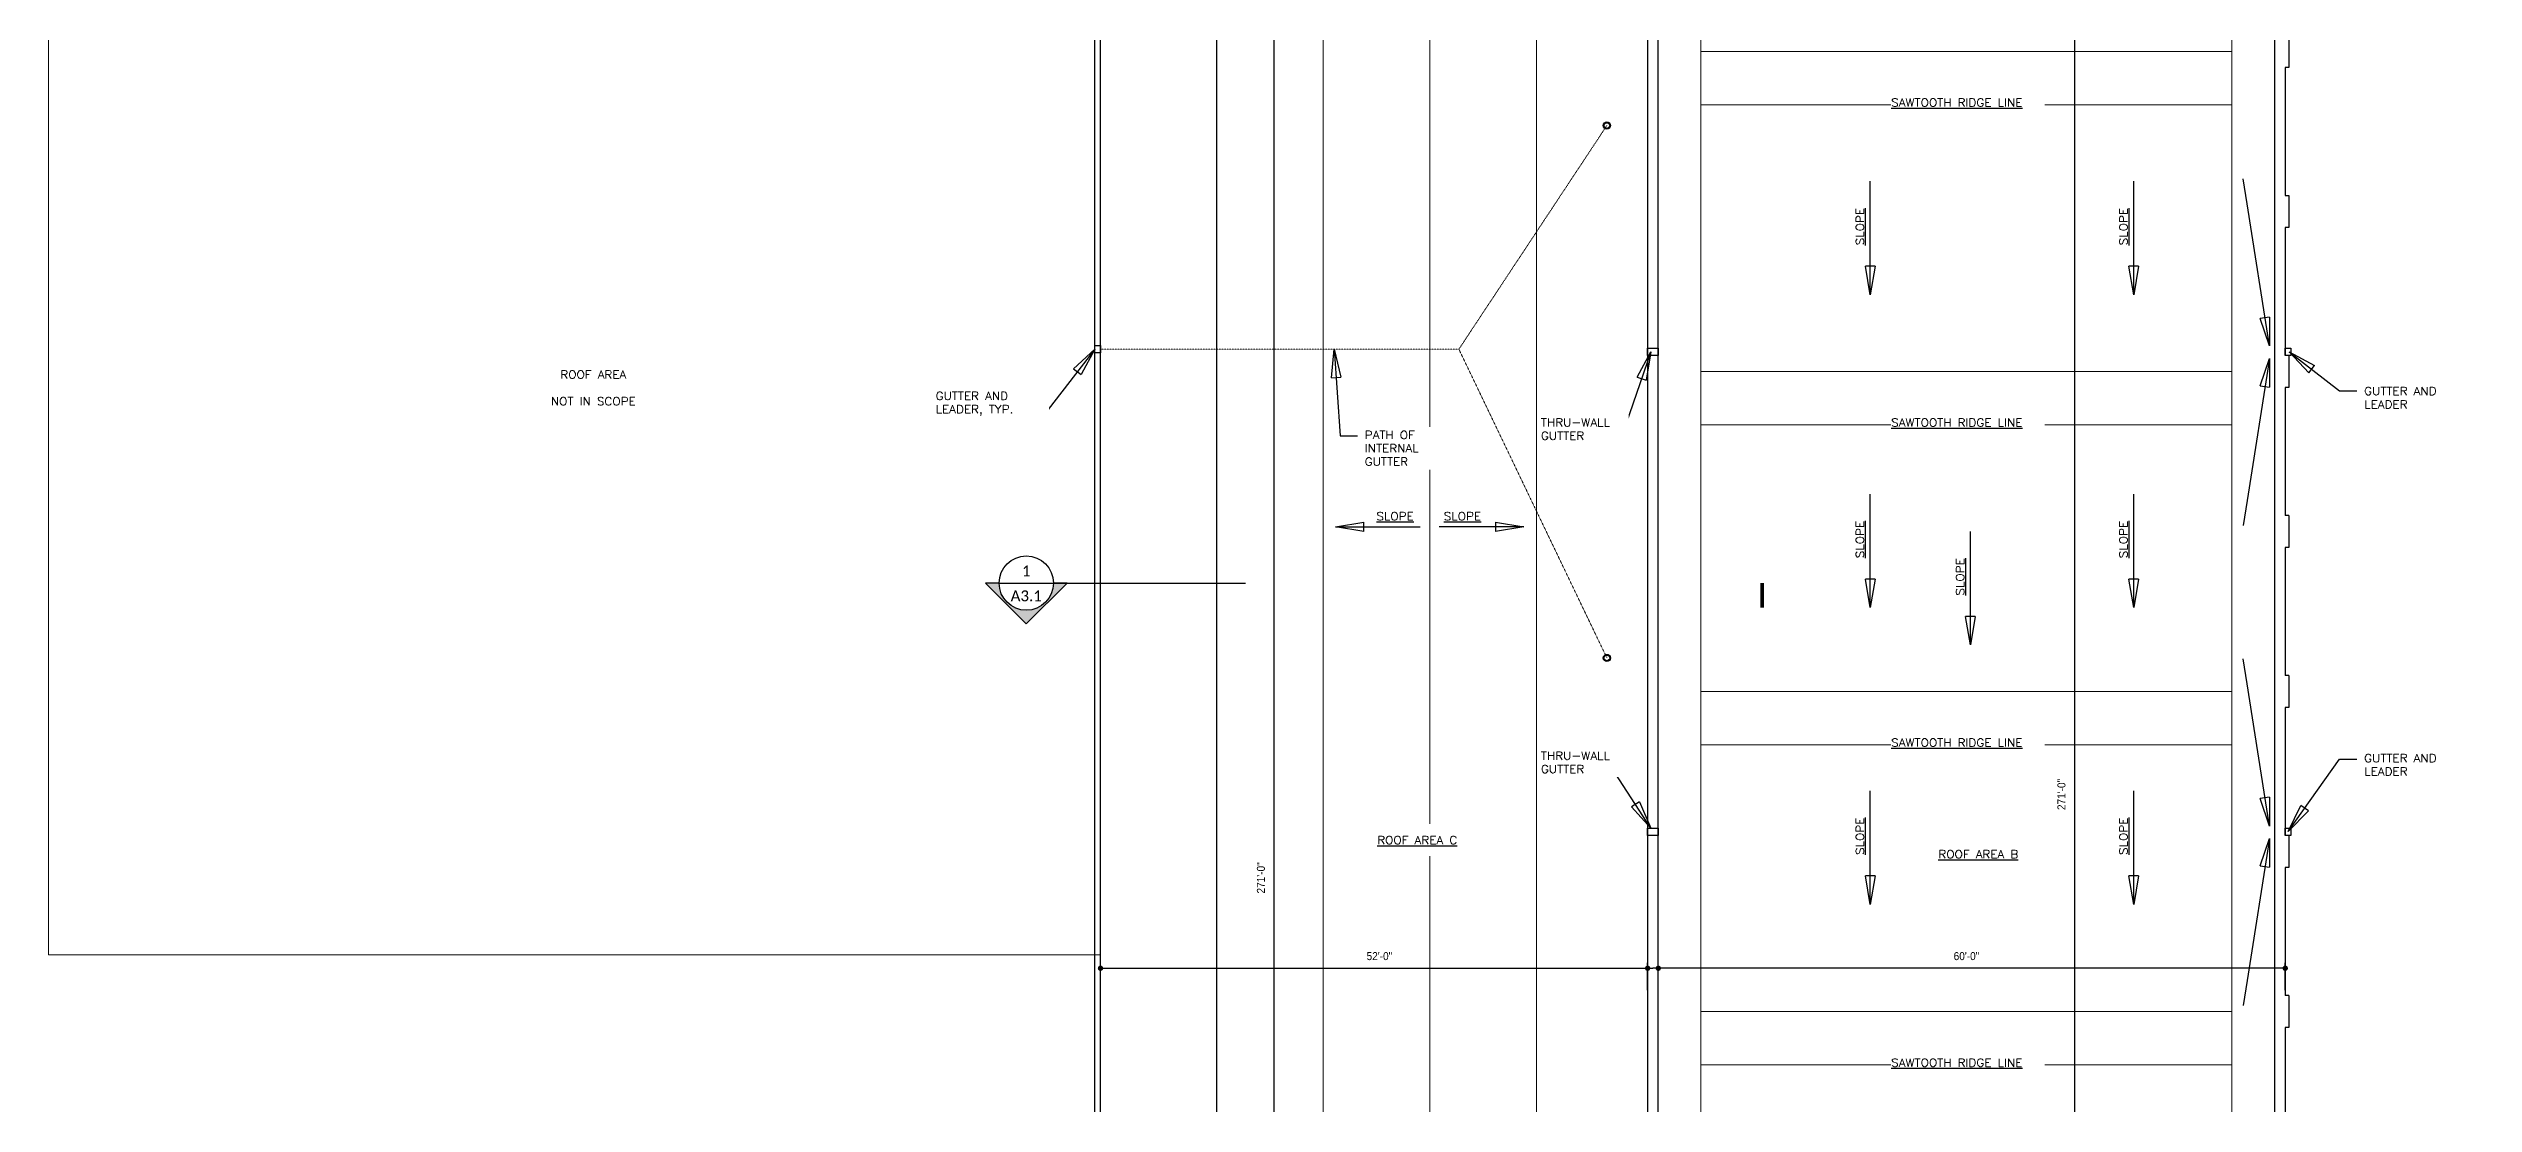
# Model space of a CAD drawing. Header units: inches. Extents: x -33163 to 19162, y -8858 to 30669.
# Drawn here: x -16000 to -13272, y 11069 to 12256 of the extents above; entities that cross this region are included whole.
import ezdxf
from ezdxf.enums import TextEntityAlignment as Align

# ---------------------------------------------------------------- set-up
doc = ezdxf.new("R2010")
doc.units = ezdxf.units.IN
doc.linetypes.add('HIDDEN4', pattern=[0.09375, 0.0625, -0.03125])
doc.layers.get('0').update_dxf_attribs({"color": 9, "lineweight": 0})
doc.layers.get('Defpoints').update_dxf_attribs({"color": 254})
for name, color, linetype, lineweight in [('A-ANNO-NOTE-08', 12, 'Continuous', 9), ('A-ANNO-SYMB-48', 12, 'Continuous', 9), ('A-ROOF-BELOW', 251, 'Continuous', 5), ('A-ROOF-EXIST', 7, 'Continuous', 30), ('A-ROOF-GLAZ-EXIST', 251, 'Continuous', 5)]:
    doc.layers.add(name, color=color, linetype=linetype, lineweight=lineweight)
doc.layers.add('A-ANNO-NOTE-96', color=12, linetype='Continuous')
doc.layers.add('A-ANNO-SYMB-16', color=12, linetype='Continuous')
doc.styles.add('arial', font='arial.ttf', dxfattribs={"width": 0.9})
doc.styles.add('PDF Calibri', font='calibri.ttf')
doc.styles.add('ROMANS', font='romans.shx', dxfattribs={"width": 1.1})
doc.styles.add('TXT-STD-1-4', font='romans.shx', dxfattribs={"width": 0.8, "height": 4.5})
doc.dimstyles.new('Dim 16', dxfattribs={"dimscale": 16, "dimtxt": 0.09375, "dimasz": 0.0625, "dimexe": 0.0625, "dimexo": 0.0625, "dimgap": 0.09375, "dimtad": 1, "dimdec": 4, "dimzin": 3, "dimdsep": 46, "dimlunit": 4, "dimtxsty": 'ROMANS', "dimblk1": 'ARCHTICK', "dimblk2": 'ARCHTICK', "dimsah": 1, "dimcen": 0.0625, "dimdle": 0.0625, "dimclrd": 2, "dimclre": 2, "dimclrt": 3, "dimaunit": 1, "dimazin": 0, "dimtm": 1e-09, "dimtfac": 1, "dimtdec": 4, "dimtmove": 2, "dimatfit": 3, "dimldrblk": 'CLOSEDBLANK', "dimfxl": 1, "dimtolj": 1, "dimtzin": 3, "dimarcsym": 0})
doc.dimstyles.new('Dim 96', dxfattribs={"dimscale": 96, "dimtxt": 0.09375, "dimasz": 0.0625, "dimexe": 0.0625, "dimexo": 0.0625, "dimgap": 0.09375, "dimtad": 1, "dimdec": 4, "dimzin": 3, "dimdsep": 46, "dimlunit": 4, "dimtxsty": 'ROMANS', "dimblk1": 'ARCHTICK', "dimblk2": 'ARCHTICK', "dimsah": 1, "dimcen": 0.0625, "dimdle": 0.0625, "dimclrd": 2, "dimclre": 2, "dimclrt": 3, "dimaunit": 1, "dimazin": 0, "dimtm": 1e-09, "dimtfac": 1, "dimtdec": 4, "dimtmove": 2, "dimatfit": 3, "dimldrblk": 'CLOSEDBLANK', "dimfxl": 1, "dimtolj": 1, "dimtzin": 3, "dimarcsym": 0})

# ---------------------------------------------------------------- blocks, each defined once
blk = doc.blocks.new('A$C1D3A682B')
blk.add_hatch(color=256).paths.add_polyline_path([(54.00000011621694, 27.00000000586647), (45.00000011622171, 27.00000000586647, -1), (9.000000116219894, 27.00000000586647), (1.162167109214352e-07, 27.0000000058667), (27.00000011621694, 5.86646820011083e-09)])
for p, q in [((1.162169382951106e-07, 27.00000000586647), (9.000000116216938, 27.00000000586647)), ((27.00000011621694, 5.86646820011083e-09), (1.162169382951106e-07, 27.00000000586647)), ((54.00000011621694, 27.00000000586647), (27.00000011621694, 5.86646820011083e-09)), ((45.00000011621694, 27.00000000586647), (54.00000011621694, 27.00000000586647))]:
    blk.add_line(p, q)
blk = doc.blocks.new('SYM-DETAIL')
blk.add_line((-15.00000000000091, 0), (15.00000000000091, 0))
blk.add_circle((0, 0), 15.00000000000088)
at = {"style": 'TXT-STD-1-4', "width": 0.8}
for tag, p in [('DETAIL', (0, 6.743589820101306)), ('SHEET', (0, -7.051282109740441))]:
    blk.add_attdef(tag, text='', height=6, dxfattribs=at).set_placement(p, align=Align.MIDDLE)
blk = doc.blocks.new('_Dot')
at = {"color": 0, "linetype": 'ByBlock', "lineweight": -2}
blk.add_line((-0.5, 0), (-1, 0), dxfattribs=at)
at = {"color": 0, "linetype": 'ByBlock', "const_width": 0.5}
blk.add_lwpolyline([(-0.25, 0, 1), (0.25, 0, 1)], format="xyb", close=True, dxfattribs=at)
blk = doc.blocks.new('*D68')
at = {"layer": 'A-ANNO-SYMB-48', "lineweight": -2, "transparency": 16777216}
for p, q in [((-14201.1572410693, 11196.55729042788), (-14201.1572410693, 11227.10362083929)), ((-13489.95506053528, 11221.10362083929), (-14195.1572410693, 11221.10362083929)), ((-13483.95506053528, 11196.55729042788), (-13483.95506053528, 11227.10362083929))]:
    blk.add_line(p, q, dxfattribs=at)
at = {"layer": 'Defpoints', "color": 0, "transparency": 16777216}
for p in [(-14201.1572410693, 11221.10362083929), (-14201.1572410693, 11190.55729042788), (-13483.95506053528, 11190.55729042788)]:
    blk.add_point(p, dxfattribs=at)
at = {"layer": 'A-ANNO-SYMB-48', "lineweight": -2, "transparency": 16777216, "xscale": 6, "yscale": 6, "zscale": 6, "rotation": 180}
blk.add_blockref('_Dot', (-14201.1572410693, 11221.10362083929), dxfattribs=at)
at = {"layer": 'A-ANNO-SYMB-48', "lineweight": -2, "transparency": 16777216, "xscale": 6, "yscale": 6, "zscale": 6}
blk.add_blockref('_Dot', (-13483.95506053528, 11221.10362083929), dxfattribs=at)
at = {"layer": 'A-ANNO-SYMB-48', "transparency": 16777216, "insert": (-13842.55615080229, 11234.69877772878), "char_height": 9, "attachment_point": 5, "style": 'arial'}
blk.add_mtext('\\A1;60\'-0"', dxfattribs=at)
blk = doc.blocks.new('_ClosedBlank')
at = {"color": 0, "lineweight": -2}
for p, q in [((-1, 0.1666666666669698), (0, 0)), ((-1, 0.1666666666669698), (-1, -0.1666666666669698)), ((0, 0), (-1, -0.1666666666669698))]:
    blk.add_line(p, q, dxfattribs=at)
blk = doc.blocks.new('*D69')
at = {"layer": 'A-ANNO-SYMB-48', "lineweight": -2, "transparency": 16777216}
for p, q in [((-13654.43607750798, 13521.57117646441), (-13726.78722526387, 13521.57117646441)), ((-13720.78722526387, 10278.65623433153), (-13720.78722526387, 13515.57117646441)), ((-13501.95506053528, 10272.65623433153), (-13726.78722526387, 10272.65623433153))]:
    blk.add_line(p, q, dxfattribs=at)
at = {"layer": 'Defpoints', "color": 0, "transparency": 16777216}
for p in [(-13720.78722526387, 13521.57117646441), (-13648.43607750798, 13521.57117646441), (-13495.95506053528, 10272.65623433153)]:
    blk.add_point(p, dxfattribs=at)
at = {"layer": 'A-ANNO-SYMB-48', "lineweight": -2, "transparency": 16777216, "xscale": 6, "yscale": 6, "zscale": 6}
for p, rotation in [((-13720.78722526387, 13521.57117646441), 90), ((-13720.78722526387, 10272.65623433153), 270)]:
    blk.add_blockref('_Dot', p, dxfattribs=dict(at, rotation=rotation))
at = {"layer": 'A-ANNO-SYMB-48', "transparency": 16777216, "insert": (-13735.67575482046, 11416.59663310246), "char_height": 9, "attachment_point": 5, "rotation": 90, "style": 'arial'}
blk.add_mtext('\\A1;271\'-0"', dxfattribs=at)
blk = doc.blocks.new('*D70')
at = {"layer": 'A-ANNO-SYMB-48', "lineweight": -2, "transparency": 16777216}
for p, q in [((-14816.63395547426, 11170.06452196397), (-14816.63395547426, 11227.10362083929)), ((-14810.63395547426, 11221.10362083929), (-14195.1572410693, 11221.10362083929)), ((-14189.1572410693, 11170.06452196397), (-14189.1572410693, 11227.10362083929))]:
    blk.add_line(p, q, dxfattribs=at)
at = {"layer": 'Defpoints', "color": 0, "transparency": 16777216}
for p in [(-14189.1572410693, 11221.10362083929), (-14816.63395547426, 11164.06452196397), (-14189.1572410693, 11164.06452196397)]:
    blk.add_point(p, dxfattribs=at)
at = {"layer": 'A-ANNO-SYMB-48', "lineweight": -2, "transparency": 16777216, "xscale": 6, "yscale": 6, "zscale": 6, "rotation": 180}
blk.add_blockref('_Dot', (-14816.63395547426, 11221.10362083929), dxfattribs=at)
at = {"layer": 'A-ANNO-SYMB-48', "lineweight": -2, "transparency": 16777216, "xscale": 6, "yscale": 6, "zscale": 6}
blk.add_blockref('_Dot', (-14189.1572410693, 11221.10362083929), dxfattribs=at)
at = {"layer": 'A-ANNO-SYMB-48', "transparency": 16777216, "insert": (-14502.89559827178, 11234.69877772878), "char_height": 9, "attachment_point": 5, "style": 'arial'}
blk.add_mtext('\\A1;52\'-0"', dxfattribs=at)
blk = doc.blocks.new('*D71')
at = {"layer": 'A-ANNO-SYMB-48', "lineweight": -2, "transparency": 16777216}
for p, q in [((-14649.73197058109, 13521.57117646441), (-14615.26675955877, 13521.57117646441)), ((-14621.26675955877, 10273.37032723969), (-14621.26675955877, 13515.57117646441)), ((-14680.10479361623, 10267.37032723969), (-14615.26675955877, 10267.37032723969))]:
    blk.add_line(p, q, dxfattribs=at)
at = {"layer": 'Defpoints', "color": 0, "transparency": 16777216}
for p in [(-14655.73197058109, 13521.57117646441), (-14621.26675955877, 13521.57117646441), (-14686.10479361623, 10267.37032723969)]:
    blk.add_point(p, dxfattribs=at)
at = {"layer": 'A-ANNO-SYMB-48', "lineweight": -2, "transparency": 16777216, "xscale": 6, "yscale": 6, "zscale": 6}
for p, rotation in [((-14621.26675955877, 13521.57117646441), 90), ((-14621.26675955877, 10267.37032723969), 270)]:
    blk.add_blockref('_Dot', p, dxfattribs=dict(at, rotation=rotation))
at = {"layer": 'A-ANNO-SYMB-48', "transparency": 16777216, "insert": (-14636.14919835328, 11322.74268641676), "char_height": 9, "attachment_point": 5, "rotation": 90, "style": 'arial'}
blk.add_mtext('\\A1;271\'-0"', dxfattribs=at)
blk = doc.blocks.new('_ArchTick')
at = {"color": 0, "linetype": 'ByBlock', "const_width": 0.15}
blk.add_lwpolyline([(-0.5, -0.5), (0.5, 0.5)], dxfattribs=at)

msp = doc.modelspace()

# ---------------------------------------------------------------- linework, layer by layer
at = {"layer": 'A-ANNO-SYMB-16'}
msp.add_line((-14869.57695608963, 11654.37141687452), (-14653.6787331352, 11654.37141687452), dxfattribs=at)
msp.add_lwpolyline([(-14072.28533052874, 11626.75223252721, 4.072991416465083, 4.072991416465083, 0), (-14072.28533052874, 11654.37141687452, 0, 0, 0), (-14403.78816692054, 11654.37141687452, 0, 0, 0)], format="xyseb", dxfattribs=at)
at = {"layer": 'A-ROOF-BELOW', "linetype": 'Continuous'}
for p, q in [((-15999.98048119884, 12642.40374339899), (-15999.98048119884, 11236.06452196397)), ((-15999.98048119884, 11236.06452196397), (-14816.63395547426, 11236.06452196397))]:
    msp.add_line(p, q, dxfattribs=at)
at = {"layer": 'A-ROOF-BELOW', "linetype": 'HIDDEN4'}
for p in [(-14247.01282791729, 12169.15978249029), (-14816.63395547426, 11917.49138364761)]:
    msp.add_line(p, (-14413.52250433585, 11917.49138364761), dxfattribs=at)
at = {"layer": 'A-ROOF-EXIST'}
for p, q in [((-14823.01358672819, 10267.37032723969), (-14823.01358672819, 13509.5711764644)), ((-14816.63395547426, 10267.37032723969), (-14816.63395547426, 13509.5711764644)), ((-14201.1572410693, 13505.43304884194), (-14201.1572410693, 10279.37032723969)), ((-14189.1572410693, 10267.37032723969), (-14189.1572410693, 13505.43304884194)), ((-13495.95506053527, 13505.43304884194), (-13495.95506053528, 10272.65623433153)), ((-14686.10479361622, 13502.49987178511), (-14686.10479361622, 10279.37032723969)), ((-13479.95506053528, 12270.55109967129), (-13479.95506053528, 12234.55729042788)), ((-13479.95506053528, 12234.55729042788), (-13483.95506053528, 12234.55729042788)), ((-13483.95506053528, 12234.55729042788), (-13483.95506053528, 12090.55109967129)), ((-13483.95506053528, 12090.55109967129), (-13479.95506053528, 12090.55109967129)), ((-13479.95506053528, 12090.55109967129), (-13479.95506053528, 12054.55729042788)), ((-13479.95506053528, 12054.55729042788), (-13483.95506053528, 12054.55729042788)), ((-13483.95506053528, 12054.55729042788), (-13483.95506053528, 11910.55729042788)), ((-13479.95506053528, 11910.55729042788), (-13483.95506053528, 11910.55729042788)), ((-13479.95506053528, 11910.55729042788), (-13479.95506053528, 11874.55729042788)), ((-13479.95506053528, 11874.55729042788), (-13483.95506053528, 11874.55729042788)), ((-13483.95506053528, 11874.55729042788), (-13483.95506053528, 11730.55729042788)), ((-13479.95506053528, 11730.55729042788), (-13483.95506053528, 11730.55729042788)), ((-13479.95506053528, 11730.55729042788), (-13479.95506053528, 11694.55729042788)), ((-13479.95506053528, 11694.55729042788), (-13483.95506053528, 11694.55729042788)), ((-13483.95506053528, 11694.55729042788), (-13483.95506053528, 11550.55109967129)), ((-13479.95506053528, 11550.55729042788), (-13483.95506053528, 11550.55729042788)), ((-13479.95506053528, 11550.55729042788), (-13479.95506053528, 11514.55729042788)), ((-13479.95506053528, 11514.55729042788), (-13483.95506053528, 11514.55729042788)), ((-13483.95506053528, 11514.55729042788), (-13483.95506053528, 11370.55729042788)), ((-13479.95506053528, 11370.55729042788), (-13483.95506053528, 11370.55729042788)), ((-13479.95506053528, 11370.55729042788), (-13479.95506053528, 11334.55729042788)), ((-13479.95506053528, 11334.55729042788), (-13483.95506053528, 11334.55729042788)), ((-13483.95506053528, 11334.55729042788), (-13483.95506053528, 11190.55729042788)), ((-13479.95506053528, 11190.55729042788), (-13483.95506053528, 11190.55729042788)), ((-13479.95506053528, 11190.55729042788), (-13479.95506053528, 11154.55729042788)), ((-13479.95506053528, 11154.55729042788), (-13483.95506053528, 11154.55729042788)), ((-13483.95506053528, 11154.55729042788), (-13483.95506053528, 11010.55729042788))]:
    msp.add_line(p, q, dxfattribs=at)
at = {"layer": 'A-ROOF-EXIST', "flags": 128}
for points in [[(-14816.63395547426, 11913.47711582606), (-14823.01358672819, 11913.47711582606), (-14823.01358672819, 11921.50565146915), (-14816.63395547426, 11921.50565146915)], [(-13477.57542928135, 11910.55729042788), (-13483.95506053528, 11910.55729042788), (-13483.95506053528, 11918.58582607097), (-13477.57542928135, 11918.58582607097)], [(-14189.1572410693, 11370.55729042788), (-14201.1572410693, 11370.55729042788), (-14201.1572410693, 11378.58582607097), (-14189.1572410693, 11378.58582607097)], [(-13477.57542928135, 11370.55729042788), (-13483.95506053528, 11370.55729042788), (-13483.95506053528, 11378.58582607097), (-13477.57542928135, 11378.58582607097)]]:
    msp.add_lwpolyline(points, close=True, dxfattribs=at)
at = {"layer": 'A-ROOF-EXIST', "color": 8, "flags": 128}
msp.add_lwpolyline([(-14189.1572410693, 11910.55729042788), (-14201.1572410693, 11910.55729042788), (-14201.1572410693, 11918.58582607097), (-14189.1572410693, 11918.58582607097)], close=True, dxfattribs=at)
at = {"layer": 'A-ROOF-EXIST'}
for centre, radius in [((-14247.01282791729, 12169.15978249029), 4.014267821545218), ((-14247.01282791729, 12169.15978249029), 3.189815626963536), ((-14247.01282791729, 11570.1766402068), 4.014267821545218), ((-14247.01282791729, 11570.1766402068), 3.189815626963536)]:
    msp.add_circle(centre, radius, dxfattribs=at)
at = {"layer": 'A-ROOF-GLAZ-EXIST'}
for p, q in [((-14566.30956567718, 13332.65623433153), (-14566.30956567718, 10452.70995662845)), ((-14446.30956567718, 10452.70995662845), (-14446.30956567718, 13332.65623433153)), ((-14326.30956567718, 13332.65623433153), (-14326.30956567718, 10452.70995662845)), ((-14141.1572410693, 12612.57511514918), (-14141.1572410693, 12252.53455555801)), ((-13543.95506053528, 12612.57511514918), (-13543.95506053528, 12252.53455555801)), ((-14141.1572410693, 12252.53455555801), (-13543.95506053528, 12252.53455555801)), ((-14141.1572410693, 12252.53455555801), (-14141.1572410693, 11892.49399596683)), ((-14141.1572410693, 12252.53455555801), (-13543.95506053528, 12252.53455555801)), ((-13543.95506053528, 12252.53455555801), (-13543.95506053528, 11892.49399596683)), ((-14141.1572410693, 11892.49399596683), (-13543.95506053528, 11892.49399596683)), ((-14141.1572410693, 11892.49399596683), (-14141.1572410693, 11532.45343637566)), ((-14141.1572410693, 11892.49399596683), (-13543.95506053528, 11892.49399596683)), ((-13543.95506053528, 11892.49399596683), (-13543.95506053528, 11532.45343637566)), ((-14141.1572410693, 11532.45343637566), (-13543.95506053528, 11532.45343637566)), ((-14141.1572410693, 11532.45343637566), (-14141.1572410693, 11172.41287678448)), ((-14141.1572410693, 11532.45343637566), (-13543.95506053528, 11532.45343637566)), ((-13543.95506053528, 11532.45343637566), (-13543.95506053528, 11172.41287678448)), ((-14141.1572410693, 11172.41287678448), (-13543.95506053528, 11172.41287678448)), ((-14141.1572410693, 11172.41287678448), (-14141.1572410693, 10812.37231719331)), ((-14141.1572410693, 11172.41287678448), (-13543.95506053528, 11172.41287678448)), ((-13543.95506053528, 11172.41287678448), (-13543.95506053528, 10812.37231719331))]:
    msp.add_line(p, q, dxfattribs=at)
for points in [[(-13543.95506053528, 12252.53455555801), (-13543.95506053528, 12192.53455555801), (-14141.1572410693, 12192.53455555801), (-14141.1572410693, 12252.53455555801)], [(-13543.95506053528, 11892.49399596683), (-13543.95506053528, 11832.49399596683), (-14141.1572410693, 11832.49399596683), (-14141.1572410693, 11892.49399596683)], [(-13543.95506053528, 11532.45343637566), (-13543.95506053528, 11472.45343637566), (-14141.1572410693, 11472.45343637566), (-14141.1572410693, 11532.45343637566)], [(-13543.95506053528, 11172.41287678448), (-13543.95506053528, 11112.41287678448), (-14141.1572410693, 11112.41287678448), (-14141.1572410693, 11172.41287678448)]]:
    msp.add_lwpolyline(points, close=True, dxfattribs=at)

# ---------------------------------------------------------------- block references
at = {"layer": 'A-ANNO-SYMB-16'}
ref = msp.add_blockref('SYM-DETAIL', (-14900.12439171312, 11654.37141687453), dxfattribs=dict(at, xscale=2.036495708232541, yscale=2.036495708232541, zscale=2.036495708232541))
ref.add_attrib('DETAIL', '1', dxfattribs={"layer": '0', "height": 12.21897424939525, "style": 'PDF Calibri'}).set_placement((-14900.12439171312, 11668.10470860125), align=Align.MIDDLE)
ref.add_attrib('SHEET', 'A3.1', dxfattribs={"layer": '0', "height": 12.21897424939525, "style": 'PDF Calibri'}).set_placement((-14900.12439171312, 11640.0115111205), align=Align.MIDDLE)
at = {"layer": 'A-ANNO-SYMB-16', "xscale": -1.697079756860451, "yscale": 1.697079756860451, "zscale": 1.697079756860554}
msp.add_blockref('A$C1D3A682B', (-14854.30323808067, 11608.55026342934), dxfattribs=at)

# ---------------------------------------------------------------- texts
at = {"layer": 'A-ANNO-NOTE-96', "insert": (-15447.0293822153, 11893.43599917403), "char_height": 9, "width": 119.7128395125328, "attachment_point": 1, "style": 'ROMANS', "bg_fill": 3, "box_fill_scale": 2.5, "bg_fill_color": 256, "bg_fill_transparency": 0}
msp.add_mtext('\\A1;\\pxqc;ROOF AREA\\P\\PNOT IN SCOPE', dxfattribs=at)
at = {"layer": 'A-ANNO-NOTE-96', "insert": (-13874.21131666919, 11353.8962522903), "char_height": 9, "width": 152.4008923349029, "attachment_point": 1, "style": 'ROMANS'}
msp.add_mtext('\\A1;{\\LROOF AREA B}', dxfattribs=at)

# ---------------------------------------------------------------- dimensions: what is measured, and where the dimension line sits
at = {"layer": 'A-ANNO-SYMB-48'}
for base, p1, p2, picture, middle in [((-14621.26675955877, 13521.57117646441), (-14686.10479361622, 10267.37032723969), (-14655.73197058108, 13521.5711764644), '*D71', (-14636.14919835328, 11322.74268641676)), ((-13720.78722526387, 13521.57117646441), (-13495.95506053527, 10272.65623433153), (-13648.43607750797, 13521.5711764644), '*D69', (-13735.67575482046, 11416.59663310246))]:
    dim = msp.add_linear_dim(base=base, p1=p1, p2=p2, angle=90, dimstyle='Dim 96', override={"dimrnd": 12, "dimtxsty": 'arial', "dimblk1": 'Dot', "dimblk2": 'Dot', "dimclrd": 256, "dimclre": 256, "dimclrt": 256}, dxfattribs=at)
    dim.commit()
    dim.dimension.update_dxf_attribs({"geometry": picture, "text_midpoint": middle, "dimtype": 160})
for base, p1, p2, picture, middle in [((-14189.1572410693, 11221.10362083929), (-14816.63395547426, 11164.06452196397), (-14189.1572410693, 11164.06452196397), '*D70', (-14502.89559827178, 11234.69877772878)), ((-14201.1572410693, 11221.10362083929), (-13483.95506053528, 11190.55729042788), (-14201.1572410693, 11190.55729042788), '*D68', (-13842.55615080229, 11234.69877772878))]:
    dim = msp.add_linear_dim(base=base, p1=p1, p2=p2, dimstyle='Dim 96', override={"dimrnd": 12, "dimtxsty": 'arial', "dimblk1": 'Dot', "dimblk2": 'Dot', "dimclrd": 256, "dimclre": 256, "dimclrt": 256}, dxfattribs=at)
    dim.commit()
    dim.dimension.update_dxf_attribs({"geometry": picture, "text_midpoint": middle})

# ---------------------------------------------------------------- leaders
at = {"layer": 'A-ANNO-NOTE-08'}
for points in [[(-13950.75690759227, 11978.81099098522), (-13950.75690759227, 12082.98183692441), (-13950.75690759227, 12106.49654357789)], [(-13654.39204142927, 11978.81099098522), (-13654.39204142927, 12082.98183692441), (-13654.39204142927, 12106.49654357789)], [(-13501.81642011626, 11921.11431253981), (-13526.83852496438, 12081.12009768173), (-13531.33814184097, 12109.2312987345)], [(-14823.01358672819, 11917.49138364761), (-14875.66029047553, 11849.57743520547), (-14902.65910181563, 11849.57743520547)], [(-14553.68654929, 11917.49138364761), (-14547.1202168426, 11820.09929253432), (-14527.64538630679, 11820.09929253432)], [(-14197.63953216993, 11914.57155824942), (-14229.74403421537, 11820.69314518495), (-14261.1927480038, 11820.69314518495)], [(-13501.81642011626, 11907.17986757754), (-13526.83852496438, 11747.17408243563), (-13531.33814184097, 11719.06288138286)], [(-13479.52979885673, 11914.63674355148), (-13422.87047342429, 11870.70285563822), (-13403.39564288848, 11870.70285563822)], [(-13950.75690759227, 11626.87029734451), (-13950.75690759227, 11731.04114328369), (-13950.75690759227, 11754.55584993717)], [(-13654.39204142927, 11626.87029734451), (-13654.39204142927, 11731.04114328369), (-13654.39204142927, 11754.55584993717)], [(-14552.30865326004, 11717.65471016996), (-14470.64803198051, 11717.65471016996), (-14456.96181510897, 11717.65471016996)], [(-14340.31047809431, 11717.65471016996), (-14421.97109937384, 11717.65471016996), (-14435.65731624539, 11717.65471016996)], [(-13838.15117225148, 11584.81625664022), (-13838.15117225148, 11688.98710257941), (-13838.15117225148, 11712.50180923289)], [(-13501.81642011626, 11381.11431253981), (-13526.83852496438, 11541.12009768173), (-13531.33814184097, 11569.2312987345)], [(-14197.63953216994, 11378.58582607097), (-14241.71791746799, 11447.06425348892), (-14261.1927480038, 11447.06425348892)], [(-13480.76524490831, 11375.06187550223), (-13422.87047342429, 11456.491190288), (-13403.39564288848, 11456.491190288)], [(-13950.75690759227, 11292.98475391484), (-13950.75690759227, 11397.15559985402), (-13950.75690759227, 11420.67030650751)], [(-13654.39204142927, 11292.98475391484), (-13654.39204142927, 11397.15559985402), (-13654.39204142927, 11420.67030650751)], [(-13501.81642011626, 11367.17986757754), (-13526.83852496438, 11207.17408243563), (-13531.33814184097, 11179.06288138286)]]:
    msp.add_leader(points, dimstyle='Dim 16', override={"dimasz": 2, "dimclrd": 256}, dxfattribs=at)

# ---------------------------------------------------------------- next in the draw order: texts
at = {"layer": 'A-ANNO-NOTE-96', "char_height": 9, "attachment_point": 1, "style": 'ROMANS', "bg_fill": 3, "bg_fill_color": 256, "bg_fill_transparency": 0}
for s, insert, width, box_fill_scale in [('\\A1;{\\LSAWTOOTH RIDGE LINE}', (-13927.24863045469, 12199.47388545754), 172.7678372676892, 1), ('\\A1;GUTTER AND LEADER', (-13395.1540883375, 11874.97878238146), 122.9573304599471, 1), ('\\A1;{\\LSAWTOOTH RIDGE LINE}', (-13927.24863045469, 11839.43332586637), 172.7678372676892, 1), ('\\A1;{\\LSLOPE}', (-14506.33869877602, 11734.12374375829), 48.55021589816894, 1), ('\\A1;{\\LSLOPE}', (-14430.55668731749, 11734.12374375829), 48.55021589816894, 1), ('\\A1;{\\LSAWTOOTH RIDGE LINE}', (-13927.24863045469, 11479.3927662752), 172.7678372676892, 1), ('\\A1;GUTTER AND LEADER', (-13395.1540883375, 11461.93259636282), 122.9573304599471, 1), ('\\A1;{\\LROOF AREA C}', (-14505.35010226529, 11369.75914773207), 119.7128395125328, 2.5), ('\\A1;{\\LSAWTOOTH RIDGE LINE}', (-13927.24863045469, 11119.35220668402), 172.7678372676892, 1)]:
    msp.add_mtext(s, dxfattribs=dict(at, insert=insert, width=width, box_fill_scale=box_fill_scale))
at = {"layer": 'A-ANNO-NOTE-96', "char_height": 9, "width": 48.55021589816894, "attachment_point": 1, "rotation": 90, "style": 'ROMANS', "bg_fill": 3, "box_fill_scale": 1, "bg_fill_color": 256, "bg_fill_transparency": 0}
for insert in [(-13966.82703676067, 12034.34964768096), (-13670.46217059767, 12034.34964768096), (-13966.82703676067, 11682.40895404025), (-13670.46217059767, 11682.40895404025), (-13854.22130141989, 11640.35491333596), (-13966.82703676067, 11348.52341061058), (-13670.46217059767, 11348.52341061058)]:
    msp.add_mtext('\\A1;{\\LSLOPE}', dxfattribs=dict(at, insert=insert))
at = {"layer": 'A-ANNO-NOTE-96', "char_height": 9, "attachment_point": 1, "style": 'ROMANS', "bg_fill": 2}
for s, insert, width in [('\\A1;GUTTER AND LEADER, TYP.', (-15002.05036984856, 11869.51694181663), 122.9573304599471), ('\\A1;THRU-WALL GUTTER', (-14321.26150674497, 11839.68670232693), 94.24450583882569), ('\\A1;THRU-WALL GUTTER', (-14321.26150674497, 11464.73211668379), 94.24450583882569)]:
    msp.add_mtext(s, dxfattribs=dict(at, insert=insert, width=width))

# ---------------------------------------------------------------- next in the draw order: linework, layer by layer
at = {"layer": 'A-ROOF-BELOW', "linetype": 'HIDDEN4'}
msp.add_line((-14413.52250433585, 11917.49138364761), (-14247.01282791729, 11570.1766402068), dxfattribs=at)

# ---------------------------------------------------------------- next in the draw order: texts
at = {"layer": 'A-ANNO-NOTE-96', "insert": (-14519.4038317558, 11825.54069860913), "char_height": 9, "width": 94.24450583882569, "attachment_point": 1, "style": 'ROMANS', "bg_fill": 2}
msp.add_mtext('\\A1;PATH OF INTERNAL GUTTER', dxfattribs=at)

doc.saveas('drawing.dxf')
